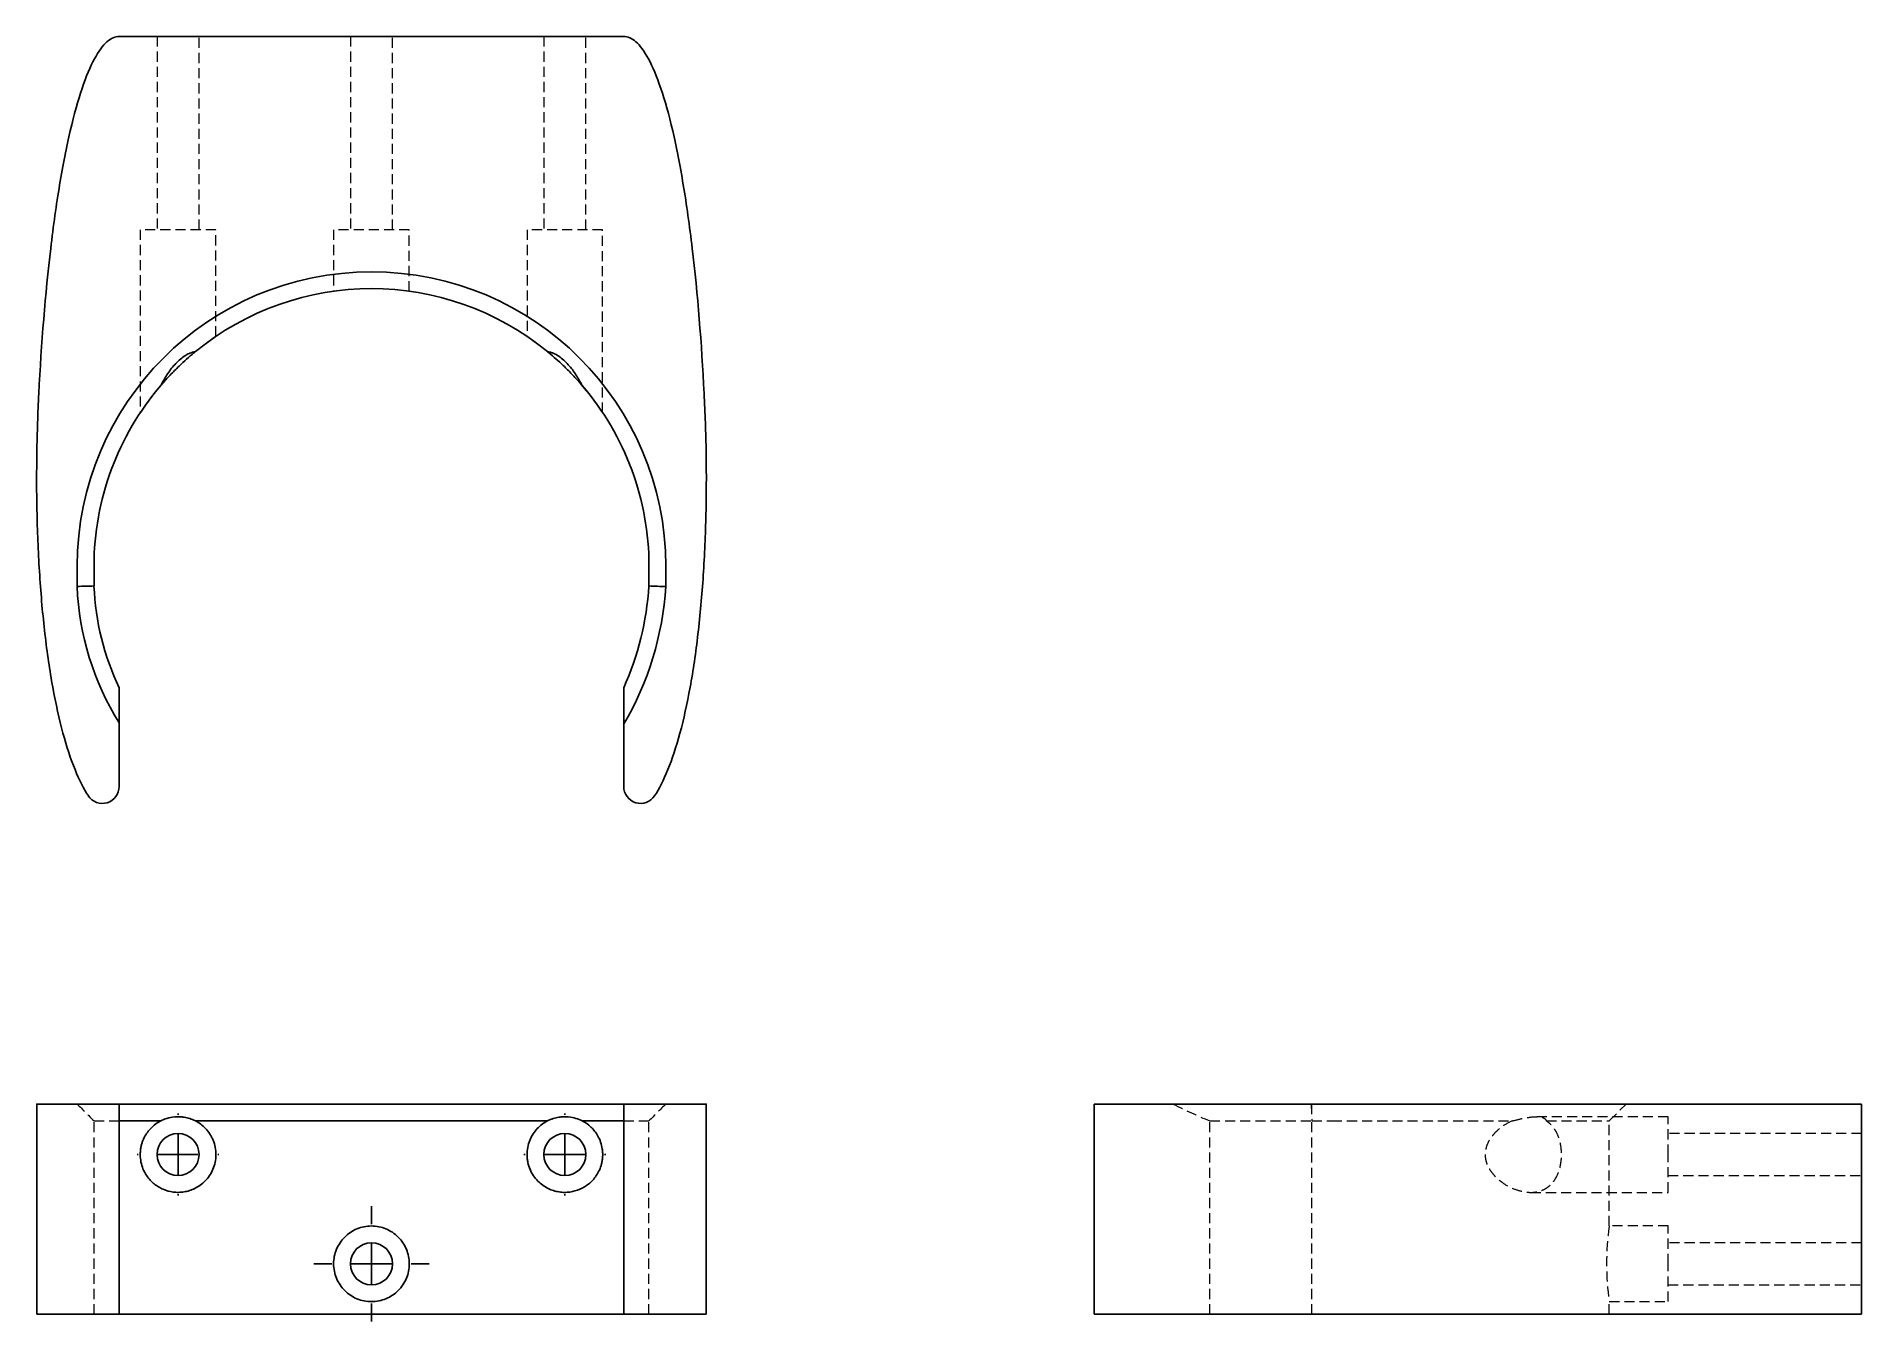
# Model space of a CAD drawing. Header units: millimetres. Extents: x 40 to 269, y 43 to 204.
import ezdxf

# ---------------------------------------------------------------- set-up
doc = ezdxf.new("R2010")
doc.units = ezdxf.units.MM
doc.linetypes.add('HIDDEN', pattern=[1.905, 1.27, -0.635])
doc.layers.add('10', color=7, linetype='Continuous')

# ---------------------------------------------------------------- blocks, each defined once
blk = doc.blocks.new('SW_CENTERMARKSYMBOL_0')
at = {"layer": '10', "color": 0}
for p, q in [((0, 5), (0, 5.14)), ((0, 0), (0, 2.5)), ((-5, 0), (-5.14, 0)), ((0, 0), (-2.5, 0)), ((0, 0), (0, -2.5)), ((0, 0), (2.5, 0)), ((5, 0), (5.14, 0)), ((0, -5), (0, -5.14))]:
    blk.add_line(p, q, dxfattribs=at)
blk = doc.blocks.new('SW_CENTERMARKSYMBOL_1')
at = {"layer": '10', "color": 0}
for p, q in [((0, 5), (0, 5.14)), ((0, 0), (0, 2.5)), ((-5, 0), (-5.14, 0)), ((0, 0), (-2.5, 0)), ((0, 0), (0, -2.5)), ((0, 0), (2.5, 0)), ((5, 0), (5.14, 0)), ((0, -5), (0, -5.14))]:
    blk.add_line(p, q, dxfattribs=at)
blk = doc.blocks.new('SW_CENTERMARKSYMBOL_2')
at = {"layer": '10', "color": 0}
for p, q in [((0, 5), (0, 7.25)), ((0, 0), (0, 2.5)), ((-5, 0), (-7.25, 0)), ((0, 0), (-2.5, 0)), ((0, 0), (0, -2.5)), ((0, 0), (2.5, 0)), ((5, 0), (7.25, 0)), ((0, -5), (0, -7.25))]:
    blk.add_line(p, q, dxfattribs=at)

msp = doc.modelspace()

# ---------------------------------------------------------------- linework, layer by layer
at = {"color": 7, "linetype": 'Continuous', "lineweight": 25}
for p, q in [((113.89, 204.38), (50.51, 204.38)), ((45.23, 135.27), (45.23, 137.83)), ((47.34, 137.83), (47.34, 135.32)), ((117.05, 135.32), (117.05, 137.83)), ((119.17, 137.83), (119.17, 135.25)), ((50.51, 110.11), (50.51, 118.12)), ((113.89, 117.93), (113.89, 110.11)), ((40.14, 70.2), (40.14, 43.8)), ((46.63, 70.2), (50.51, 70.2)), ((50.51, 70.2), (50.51, 43.8)), ((50.51, 70.2), (113.89, 70.2)), ((113.89, 43.8), (113.89, 70.2)), ((113.89, 70.2), (117.77, 70.2)), ((124.25, 43.8), (124.25, 70.2)), ((173, 70.2), (173, 43.8)), ((173, 70.2), (173.96, 70.2)), ((269.38, 70.2), (269.38, 43.8)), ((55.72, 68.09), (50.51, 68.09)), ((104.31, 68.09), (60.08, 68.09)), ((113.89, 68.09), (108.67, 68.09)), ((50.51, 43.8), (46.63, 43.8)), ((50.51, 43.8), (113.89, 43.8)), ((117.77, 43.8), (113.89, 43.8)), ((173.96, 43.8), (173, 43.8))]:
    msp.add_line(p, q, dxfattribs=at)
at = {"color": 7, "linetype": 'HIDDEN', "lineweight": 18}
for p, q in [((55.26, 204.38), (55.26, 180.09)), ((60.54, 180.09), (60.54, 204.38)), ((79.56, 204.38), (79.56, 180.09)), ((84.84, 180.09), (84.84, 204.38)), ((103.85, 204.38), (103.85, 180.09)), ((109.13, 180.09), (109.13, 204.38)), ((62.65, 180.09), (53.15, 180.09)), ((53.15, 180.09), (53.15, 157.1)), ((62.65, 166.7), (62.65, 180.09)), ((86.95, 180.09), (77.44, 180.09)), ((77.44, 180.09), (77.44, 172.37)), ((86.95, 172.37), (86.95, 180.09)), ((111.24, 180.09), (101.74, 180.09)), ((101.74, 180.09), (101.74, 166.7)), ((111.24, 157.1), (111.24, 180.09)), ((55.73, 160.52), (55.67, 160.44)), ((109.23, 159.84), (108.55, 160.64)), ((237.69, 68.09), (239.81, 70.2)), ((47.34, 68.09), (50.51, 68.09)), ((47.34, 43.8), (47.34, 68.09)), ((113.89, 68.09), (117.05, 68.09)), ((117.05, 43.8), (117.05, 68.09)), ((187.52, 68.09), (200.32, 68.09)), ((187.52, 43.8), (187.52, 68.09)), ((200.32, 68.09), (202.83, 68.09)), ((200.32, 43.8), (200.32, 68.09)), ((202.83, 68.09), (225.51, 68.09)), ((245.09, 68.62), (228.52, 68.62)), ((229.78, 68.09), (237.69, 68.09)), ((237.69, 54.89), (237.69, 68.09)), ((245.09, 63.87), (245.09, 68.62)), ((269.38, 66.51), (245.09, 66.51)), ((245.09, 59.11), (245.09, 63.87)), ((245.09, 61.23), (269.38, 61.23)), ((227.83, 59.11), (245.09, 59.11)), ((245.09, 54.89), (237.69, 54.89)), ((245.09, 50.13), (245.09, 54.89)), ((269.38, 52.77), (245.09, 52.77)), ((245.09, 45.38), (245.09, 50.13)), ((245.09, 47.49), (269.38, 47.49)), ((237.69, 43.8), (237.69, 45.38)), ((237.69, 45.38), (245.09, 45.38))]:
    msp.add_line(p, q, dxfattribs=at)
at = {"color": 7, "linetype": 'HIDDEN', "lineweight": 18, "flags": 128}
for points in [[(50.51, 204.38), (50.51, 204.38)], [(113.89, 204.38), (113.89, 204.38)]]:
    msp.add_lwpolyline(points, dxfattribs=at)
at = {"color": 7, "linetype": 'Continuous', "lineweight": 25}
for centre in [(57.9, 63.87), (106.49, 63.87), (82.2, 50.13)]:
    msp.add_circle(centre, 2.64, dxfattribs=at)
for centre, radius, start, end in [((82.2, 137.83), 36.97, 0, 180), ((82.2, 137.83), 34.86, 50.6172, 129.3828), ((82.2, 137.83), 34.86, 139.4149, 180), ((82.2, 137.83), 34.86, 0, 40.5851), ((80.28, 136.68), 35.09, 182.3039, 211.934), ((80.28, 136.68), 32.97, 182.3766, 205.4404), ((80.41, 137.6), 36.71, 335.7477, 356.4353), ((80.41, 137.6), 38.82, 329.557, 356.5337), ((48.39, 110.11), 2.11, 213.2014, 0), ((116, 110.11), 2.11, 180, 326.7979)]:
    msp.add_arc(centre, radius, start, end, dxfattribs=at)
at = {"color": 7, "linetype": 'HIDDEN', "lineweight": 18}
msp.add_arc((272.35, 50.13), 34.99, 172.1914, 187.8086, dxfattribs=at)
at = {"color": 7, "linetype": 'Continuous', "lineweight": 25}
for points, knots in [([(50.51, 204.38), (50.01, 204.38), (49.49, 204.17), (48.45, 203.25), (47.92, 202.55), (46.87, 200.6), (46.35, 199.36), (45.33, 196.35), (44.83, 194.57), (43.89, 190.51), (43.44, 188.24), (42.61, 183.27), (42.24, 180.58), (41.23, 172.07), (40.72, 165.81), (40.4, 159.5)], [0, 0, 0, 0, 0.125, 0.125, 0.25, 0.25, 0.375, 0.375, 0.5, 0.5, 0.625, 0.625, 0.75, 0.75, 1, 1, 1, 1]), ([(123.99, 159.5), (123.67, 165.81), (123.17, 172.07), (122.16, 180.58), (121.78, 183.27), (120.95, 188.24), (120.51, 190.51), (119.56, 194.57), (119.06, 196.35), (118.04, 199.36), (117.52, 200.6), (116.47, 202.55), (115.94, 203.25), (114.9, 204.17), (114.38, 204.38), (113.89, 204.38)], [0, 0, 0, 0, 0.25, 0.25, 0.375, 0.375, 0.5, 0.5, 0.625, 0.625, 0.75, 0.75, 0.875, 0.875, 1, 1, 1, 1]), ([(60.08, 164.78), (59.84, 164.74), (59.6, 164.67), (59.25, 164.52), (59.13, 164.46), (58.9, 164.33), (58.79, 164.26), (58.46, 164.04), (58.25, 163.87), (57.85, 163.52), (57.66, 163.33), (57.12, 162.74), (56.8, 162.31), (56.22, 161.43), (55.96, 160.98), (55.72, 160.51)], [0, 0, 0, 0, 0.125, 0.125, 0.1875, 0.1875, 0.25, 0.25, 0.375, 0.375, 0.5, 0.5, 0.75, 0.75, 1, 1, 1, 1]), ([(60.03, 164.73), (59.98, 164.7), (59.64, 164.42), (58.96, 163.82), (57.95, 162.89), (56.89, 161.82), (56.13, 161), (55.77, 160.56), (55.73, 160.52)], [0, 0, 0, 0, 0.0319097, 0.2363548, 0.4466698, 0.7039247, 0.9686175, 1, 1, 1, 1]), ([(108.67, 160.51), (108.43, 160.98), (108.17, 161.43), (107.6, 162.31), (107.28, 162.73), (106.74, 163.33), (106.55, 163.52), (106.15, 163.87), (105.94, 164.04), (105.5, 164.34), (105.27, 164.46), (104.91, 164.62), (104.79, 164.66), (104.55, 164.73), (104.43, 164.76), (104.31, 164.78)], [0, 0, 0, 0, 0.25, 0.25, 0.5, 0.5, 0.625, 0.625, 0.75, 0.75, 0.875, 0.875, 0.9375, 0.9375, 1, 1, 1, 1]), ([(108.55, 160.64), (108.49, 160.72), (108.12, 161.15), (107.37, 161.96), (106.37, 162.96), (105.39, 163.86), (104.72, 164.44), (104.38, 164.72), (104.33, 164.76)], [0, 0, 0, 0, 0.051357, 0.299508, 0.553837, 0.757069, 0.965399, 1, 1, 1, 1]), ([(40.4, 159.5), (40.28, 157.09), (40.2, 154.6), (40.12, 149.53), (40.12, 146.95), (40.24, 141.79), (40.35, 139.2), (40.68, 134.15), (40.9, 131.67), (41.45, 126.94), (41.78, 124.69), (42.54, 120.5), (42.97, 118.57), (43.91, 115.1), (44.42, 113.57), (45.49, 110.93), (46.05, 109.84), (46.63, 108.96)], [0, 0, 0, 0, 0.125, 0.125, 0.25, 0.25, 0.375, 0.375, 0.5, 0.5, 0.625, 0.625, 0.75, 0.75, 0.875, 0.875, 1, 1, 1, 1]), ([(117.77, 108.96), (118.34, 109.84), (118.9, 110.93), (119.97, 113.57), (120.48, 115.1), (121.42, 118.57), (121.85, 120.5), (122.61, 124.69), (122.94, 126.94), (123.49, 131.67), (123.71, 134.15), (124.05, 139.2), (124.16, 141.79), (124.27, 146.95), (124.28, 149.53), (124.2, 154.6), (124.11, 157.09), (123.99, 159.5)], [0, 0, 0, 0, 0.125, 0.125, 0.25, 0.25, 0.375, 0.375, 0.5, 0.5, 0.625, 0.625, 0.75, 0.75, 0.875, 0.875, 1, 1, 1, 1]), ([(40.14, 70.2), (40.14, 70.2), (40.13, 70.2), (40.28, 70.2), (40.6, 70.2), (41.08, 70.2), (41.65, 70.2), (42.41, 70.2), (43.24, 70.2), (44.05, 70.2), (44.74, 70.2), (45.55, 70.2), (46.27, 70.2), (46.63, 70.2)], [0, 0, 0, 0, 0.002515, 0.163935, 0.325546, 0.439895, 0.554372, 0.669428, 0.784831, 0.838067, 0.891427, 0.945462, 1, 1, 1, 1]), ([(117.77, 70.2), (118.1, 70.2), (118.77, 70.2), (119.55, 70.2), (120.23, 70.2), (120.99, 70.2), (121.75, 70.2), (122.46, 70.2), (123.02, 70.2), (123.61, 70.2), (124.06, 70.2), (124.27, 70.2), (124.25, 70.2), (124.25, 70.2)], [0, 0, 0, 0, 0.050213, 0.100999, 0.152762, 0.204673, 0.302599, 0.400554, 0.499304, 0.598061, 0.798302, 0.998984, 1, 1, 1, 1]), ([(173.96, 70.2), (174.84, 70.2), (175.93, 70.2), (178.57, 70.2), (180.1, 70.2), (183.57, 70.2), (185.5, 70.2), (189.69, 70.2), (191.94, 70.2), (196.67, 70.2), (199.15, 70.2), (204.2, 70.2), (206.79, 70.2), (211.95, 70.2), (214.53, 70.2), (219.6, 70.2), (222.09, 70.2), (224.5, 70.2)], [0, 0, 0, 0, 0.125, 0.125, 0.25, 0.25, 0.375, 0.375, 0.5, 0.5, 0.625, 0.625, 0.75, 0.75, 0.875, 0.875, 1, 1, 1, 1]), ([(224.5, 70.2), (230.81, 70.2), (237.07, 70.2), (245.58, 70.2), (248.27, 70.2), (253.24, 70.2), (255.51, 70.2), (259.57, 70.2), (261.35, 70.2), (264.36, 70.2), (265.6, 70.2), (267.55, 70.2), (268.25, 70.2), (269.17, 70.2), (269.38, 70.2), (269.38, 70.2)], [0, 0, 0, 0, 0.25, 0.25, 0.375, 0.375, 0.5, 0.5, 0.625, 0.625, 0.75, 0.75, 0.875, 0.875, 1, 1, 1, 1]), ([(60.08, 68.09), (60.53, 67.86), (60.97, 67.54), (61.55, 66.93), (61.73, 66.7), (61.97, 66.33), (62.04, 66.21), (62.18, 65.94), (62.25, 65.8), (62.42, 65.38), (62.51, 65.08), (62.63, 64.47), (62.66, 64.15), (62.65, 63.51), (62.62, 63.2), (62.49, 62.59), (62.4, 62.29), (62.16, 61.73), (62.01, 61.46), (61.69, 60.97), (61.5, 60.75), (61.11, 60.35), (60.9, 60.17), (60.47, 59.86), (60.25, 59.73), (59.79, 59.5), (59.56, 59.41), (59.1, 59.26), (58.87, 59.21), (58.41, 59.13), (58.18, 59.12), (57.73, 59.11), (57.5, 59.12), (56.85, 59.21), (56.43, 59.32), (55.83, 59.58), (55.64, 59.68), (55.26, 59.91), (55.08, 60.03), (54.73, 60.31), (54.57, 60.47), (54.25, 60.81), (54.1, 61), (53.82, 61.42), (53.69, 61.64), (53.46, 62.14), (53.37, 62.41), (53.22, 62.98), (53.17, 63.29), (53.15, 63.77), (53.15, 63.93), (53.16, 64.24), (53.18, 64.4), (53.22, 64.71), (53.25, 64.86), (53.32, 65.15), (53.36, 65.29), (53.5, 65.69), (53.62, 65.94), (53.87, 66.4), (54.01, 66.6), (54.31, 66.99), (54.47, 67.16), (54.97, 67.64), (55.33, 67.89), (55.72, 68.09)], [0, 0, 0, 0, 0.0625, 0.0625, 0.09375, 0.09375, 0.109375, 0.109375, 0.125, 0.125, 0.15625, 0.15625, 0.1875, 0.1875, 0.21875, 0.21875, 0.25, 0.25, 0.28125, 0.28125, 0.3125, 0.3125, 0.34375, 0.34375, 0.375, 0.375, 0.40625, 0.40625, 0.4375, 0.4375, 0.46875, 0.46875, 0.5, 0.5, 0.5625, 0.5625, 0.59375, 0.59375, 0.625, 0.625, 0.65625, 0.65625, 0.6875, 0.6875, 0.71875, 0.71875, 0.75, 0.75, 0.78125, 0.78125, 0.796875, 0.796875, 0.8125, 0.8125, 0.828125, 0.828125, 0.84375, 0.84375, 0.875, 0.875, 0.90625, 0.90625, 0.9375, 0.9375, 1, 1, 1, 1]), ([(60.08, 68.09), (59.84, 68.21), (59.6, 68.31), (59.25, 68.43), (59.13, 68.46), (58.9, 68.52), (58.79, 68.54), (58.46, 68.59), (58.25, 68.61), (57.85, 68.62), (57.66, 68.62), (57.12, 68.57), (56.8, 68.5), (56.22, 68.32), (55.96, 68.21), (55.72, 68.09)], [0, 0, 0, 0, 0.125, 0.125, 0.1875, 0.1875, 0.25, 0.25, 0.375, 0.375, 0.5, 0.5, 0.75, 0.75, 1, 1, 1, 1]), ([(108.67, 68.09), (109.06, 67.89), (109.42, 67.64), (109.92, 67.17), (110.08, 67), (110.38, 66.62), (110.52, 66.41), (110.77, 65.95), (110.89, 65.7), (111.07, 65.17), (111.15, 64.88), (111.22, 64.42), (111.23, 64.26), (111.25, 63.95), (111.25, 63.78), (111.23, 63.47), (111.22, 63.31), (111.17, 63.01), (111.14, 62.86), (111.03, 62.42), (110.94, 62.16), (110.71, 61.66), (110.58, 61.43), (110.31, 61.02), (110.16, 60.83), (109.84, 60.48), (109.67, 60.32), (109.15, 59.9), (108.77, 59.67), (107.97, 59.33), (107.55, 59.21), (106.9, 59.12), (106.67, 59.11), (106.22, 59.11), (105.99, 59.13), (105.53, 59.21), (105.3, 59.26), (104.84, 59.4), (104.61, 59.49), (104.15, 59.72), (103.93, 59.85), (103.5, 60.16), (103.29, 60.34), (102.9, 60.74), (102.72, 60.96), (102.39, 61.45), (102.24, 61.71), (102, 62.27), (101.91, 62.56), (101.81, 63.02), (101.79, 63.18), (101.75, 63.5), (101.74, 63.65), (101.73, 64.13), (101.76, 64.45), (101.88, 65.06), (101.97, 65.36), (102.2, 65.93), (102.34, 66.2), (102.66, 66.7), (102.84, 66.92), (103.22, 67.33), (103.43, 67.51), (103.86, 67.84), (104.09, 67.97), (104.31, 68.09)], [0, 0, 0, 0, 0.0625, 0.0625, 0.09375, 0.09375, 0.125, 0.125, 0.15625, 0.15625, 0.1875, 0.1875, 0.203125, 0.203125, 0.21875, 0.21875, 0.234375, 0.234375, 0.25, 0.25, 0.28125, 0.28125, 0.3125, 0.3125, 0.34375, 0.34375, 0.375, 0.375, 0.4375, 0.4375, 0.5, 0.5, 0.53125, 0.53125, 0.5625, 0.5625, 0.59375, 0.59375, 0.625, 0.625, 0.65625, 0.65625, 0.6875, 0.6875, 0.71875, 0.71875, 0.75, 0.75, 0.78125, 0.78125, 0.796875, 0.796875, 0.8125, 0.8125, 0.84375, 0.84375, 0.875, 0.875, 0.90625, 0.90625, 0.9375, 0.9375, 0.96875, 0.96875, 1, 1, 1, 1]), ([(108.67, 68.09), (108.43, 68.21), (108.17, 68.32), (107.6, 68.5), (107.28, 68.57), (106.74, 68.62), (106.55, 68.62), (106.15, 68.61), (105.94, 68.59), (105.5, 68.52), (105.27, 68.47), (104.91, 68.35), (104.79, 68.31), (104.55, 68.21), (104.43, 68.15), (104.31, 68.09)], [0, 0, 0, 0, 0.25, 0.25, 0.5, 0.5, 0.625, 0.625, 0.75, 0.75, 0.875, 0.875, 0.9375, 0.9375, 1, 1, 1, 1]), ([(82.2, 45.38), (81.88, 45.38), (81.57, 45.41), (80.97, 45.53), (80.66, 45.62), (80.09, 45.86), (79.82, 46.01), (79.3, 46.35), (79.06, 46.55), (78.62, 46.99), (78.42, 47.23), (78.07, 47.75), (77.93, 48.02), (77.69, 48.6), (77.6, 48.89), (77.47, 49.51), (77.44, 49.82), (77.44, 50.45), (77.47, 50.76), (77.59, 51.36), (77.69, 51.67), (77.92, 52.24), (78.07, 52.51), (78.42, 53.03), (78.62, 53.28), (79.05, 53.71), (79.29, 53.91), (79.81, 54.26), (80.09, 54.4), (80.66, 54.64), (80.96, 54.73), (81.57, 54.86), (81.88, 54.89), (82.51, 54.89), (82.82, 54.86), (83.43, 54.74), (83.73, 54.64), (84.3, 54.41), (84.58, 54.26), (85.09, 53.92), (85.34, 53.71), (85.78, 53.28), (85.97, 53.04), (86.32, 52.52), (86.47, 52.24), (86.7, 51.67), (86.8, 51.37), (86.92, 50.76), (86.95, 50.45), (86.95, 49.82), (86.92, 49.51), (86.8, 48.9), (86.71, 48.6), (86.47, 48.03), (86.32, 47.75), (85.98, 47.24), (85.78, 46.99), (85.34, 46.55), (85.1, 46.36), (84.58, 46.01), (84.31, 45.86), (83.73, 45.63), (83.44, 45.53), (82.82, 45.41), (82.51, 45.38), (82.2, 45.38)], [0, 0, 0, 0, 0.03125, 0.03125, 0.0625, 0.0625, 0.09375, 0.09375, 0.125, 0.125, 0.15625, 0.15625, 0.1875, 0.1875, 0.21875, 0.21875, 0.25, 0.25, 0.28125, 0.28125, 0.3125, 0.3125, 0.34375, 0.34375, 0.375, 0.375, 0.40625, 0.40625, 0.4375, 0.4375, 0.46875, 0.46875, 0.5, 0.5, 0.53125, 0.53125, 0.5625, 0.5625, 0.59375, 0.59375, 0.625, 0.625, 0.65625, 0.65625, 0.6875, 0.6875, 0.71875, 0.71875, 0.75, 0.75, 0.78125, 0.78125, 0.8125, 0.8125, 0.84375, 0.84375, 0.875, 0.875, 0.90625, 0.90625, 0.9375, 0.9375, 0.96875, 0.96875, 1, 1, 1, 1]), ([(46.63, 43.8), (46.36, 43.8), (45.84, 43.8), (44.98, 43.8), (44.11, 43.8), (43.29, 43.8), (42.63, 43.8), (42.08, 43.8), (41.46, 43.8), (40.87, 43.8), (40.43, 43.8), (40.2, 43.8), (40.17, 43.8), (40.15, 43.8)], [0, 0, 0, 0, 0.038774, 0.077854, 0.157217, 0.231353, 0.305508, 0.380232, 0.45496, 0.606342, 0.758023, 0.898042, 1, 1, 1, 1]), ([(124.24, 43.8), (124.23, 43.8), (124.21, 43.8), (123.97, 43.8), (123.55, 43.8), (122.97, 43.8), (122.45, 43.8), (121.83, 43.8), (121.12, 43.8), (120.24, 43.8), (119.33, 43.8), (118.48, 43.8), (118, 43.8), (117.77, 43.8)], [0, 0, 0, 0, 0.088863, 0.225135, 0.415084, 0.510344, 0.605598, 0.686273, 0.766935, 0.848647, 0.930273, 0.965043, 1, 1, 1, 1]), ([(224.5, 43.8), (222.09, 43.8), (219.6, 43.8), (214.53, 43.8), (211.95, 43.8), (206.79, 43.8), (204.2, 43.8), (199.15, 43.8), (196.67, 43.8), (191.94, 43.8), (189.69, 43.8), (185.5, 43.8), (183.57, 43.8), (180.1, 43.8), (178.57, 43.8), (175.93, 43.8), (174.84, 43.8), (173.96, 43.8)], [0, 0, 0, 0, 0.125, 0.125, 0.25, 0.25, 0.375, 0.375, 0.5, 0.5, 0.625, 0.625, 0.75, 0.75, 0.875, 0.875, 1, 1, 1, 1]), ([(269.38, 43.8), (269.38, 43.8), (269.17, 43.8), (268.25, 43.8), (267.55, 43.8), (265.6, 43.8), (264.36, 43.8), (261.35, 43.8), (259.57, 43.8), (255.51, 43.8), (253.24, 43.8), (248.27, 43.8), (245.58, 43.8), (237.07, 43.8), (230.81, 43.8), (224.5, 43.8)], [0, 0, 0, 0, 0.125, 0.125, 0.25, 0.25, 0.375, 0.375, 0.5, 0.5, 0.625, 0.625, 0.75, 0.75, 1, 1, 1, 1])]:
    msp.add_open_spline(points, degree=3, knots=knots, dxfattribs=at)
at = {"color": 7, "linetype": 'HIDDEN', "lineweight": 18}
for points, knots in [([(62.65, 166.7), (62.65, 166.69), (62.63, 166.68), (62.47, 166.58), (62.23, 166.41), (61.91, 166.18), (61.52, 165.9), (61.04, 165.54), (60.54, 165.15), (60.18, 164.86), (60.03, 164.73)], [0, 0, 0, 0, 0.1196976, 0.2431262, 0.362775, 0.4856006, 0.6115471, 0.7402651, 0.8858445, 1, 1, 1, 1]), ([(104.33, 164.76), (104.15, 164.91), (103.74, 165.24), (103.18, 165.67), (102.67, 166.05), (102.27, 166.33), (101.97, 166.54), (101.77, 166.68), (101.75, 166.69), (101.74, 166.7)], [0, 0, 0, 0, 0.131607, 0.304367, 0.443127, 0.58564, 0.724564, 0.868671, 1, 1, 1, 1]), ([(111.24, 157.1), (111.23, 157.13), (111.2, 157.18), (111.02, 157.44), (110.8, 157.76), (110.47, 158.22), (109.97, 158.91), (109.54, 159.45), (109.28, 159.78)], [0, 0, 0, 0, 0.176627, 0.285396, 0.397275, 0.565399, 0.73799, 1, 1, 1, 1]), ([(53.32, 157.37), (53.28, 157.3), (53.17, 157.14), (53.16, 157.12), (53.15, 157.1)], [0, 0, 0, 0, 0.435922, 1, 1, 1, 1]), ([(225.51, 68.09), (225.06, 67.89), (224.61, 67.64), (223.97, 67.17), (223.76, 67), (223.35, 66.62), (223.16, 66.41), (222.8, 65.95), (222.64, 65.7), (222.36, 65.17), (222.25, 64.88), (222.15, 64.42), (222.12, 64.26), (222.1, 63.95), (222.1, 63.78), (222.12, 63.47), (222.15, 63.31), (222.22, 63.01), (222.26, 62.86), (222.42, 62.42), (222.56, 62.16), (222.89, 61.66), (223.07, 61.43), (223.45, 61.02), (223.65, 60.83), (224.08, 60.48), (224.29, 60.32), (224.95, 59.9), (225.4, 59.67), (226.31, 59.33), (226.76, 59.21), (227.43, 59.12), (227.65, 59.11), (228.09, 59.11), (228.31, 59.13), (228.73, 59.21), (228.94, 59.26), (229.34, 59.4), (229.54, 59.49), (229.91, 59.72), (230.09, 59.85), (230.43, 60.16), (230.59, 60.34), (230.88, 60.74), (231.01, 60.96), (231.25, 61.45), (231.35, 61.71), (231.52, 62.27), (231.58, 62.56), (231.65, 63.02), (231.67, 63.18), (231.69, 63.5), (231.7, 63.65), (231.7, 64.13), (231.68, 64.45), (231.6, 65.06), (231.54, 65.36), (231.38, 65.93), (231.29, 66.2), (231.05, 66.7), (230.92, 66.92), (230.64, 67.33), (230.48, 67.51), (230.14, 67.84), (229.96, 67.97), (229.78, 68.09)], [0, 0, 0, 0, 0.0625, 0.0625, 0.09375, 0.09375, 0.125, 0.125, 0.15625, 0.15625, 0.1875, 0.1875, 0.203125, 0.203125, 0.21875, 0.21875, 0.234375, 0.234375, 0.25, 0.25, 0.28125, 0.28125, 0.3125, 0.3125, 0.34375, 0.34375, 0.375, 0.375, 0.4375, 0.4375, 0.5, 0.5, 0.53125, 0.53125, 0.5625, 0.5625, 0.59375, 0.59375, 0.625, 0.625, 0.65625, 0.65625, 0.6875, 0.6875, 0.71875, 0.71875, 0.75, 0.75, 0.78125, 0.78125, 0.796875, 0.796875, 0.8125, 0.8125, 0.84375, 0.84375, 0.875, 0.875, 0.90625, 0.90625, 0.9375, 0.9375, 0.96875, 0.96875, 1, 1, 1, 1]), ([(225.51, 68.09), (225.98, 68.21), (226.43, 68.32), (227.31, 68.5), (227.73, 68.57), (228.33, 68.62), (228.52, 68.62), (228.87, 68.61), (229.04, 68.59), (229.34, 68.52), (229.46, 68.47), (229.62, 68.35), (229.66, 68.31), (229.73, 68.21), (229.76, 68.15), (229.78, 68.09)], [0, 0, 0, 0, 0.25, 0.25, 0.5, 0.5, 0.625, 0.625, 0.75, 0.75, 0.875, 0.875, 0.9375, 0.9375, 1, 1, 1, 1])]:
    msp.add_open_spline(points, degree=3, knots=knots, dxfattribs=at)
at = {"color": 7, "linetype": 'Continuous', "lineweight": 25}
for points in [[(45.23, 135.27), (45.93, 135.29), (46.63, 135.3), (47.34, 135.32)], [(119.17, 135.25), (118.46, 135.27), (117.76, 135.29), (117.05, 135.32)], [(50.51, 122.52), (50.51, 121.02), (50.51, 119.56), (50.51, 118.12)], [(113.89, 117.93), (113.89, 119.43), (113.89, 120.96), (113.89, 122.52)]]:
    msp.add_open_spline(points, degree=3, dxfattribs=at)
at = {"color": 7, "linetype": 'HIDDEN', "lineweight": 18}
for points in [[(45.23, 70.2), (45.93, 69.5), (46.63, 68.8), (47.34, 68.09)], [(119.17, 70.2), (118.46, 69.5), (117.76, 68.8), (117.05, 68.09)], [(182.93, 70.2), (184.43, 69.44), (185.96, 68.73), (187.52, 68.09)], [(200.25, 70.2), (200.27, 69.5), (200.29, 68.8), (200.32, 68.09)], [(200.27, 70.2), (200.29, 69.5), (200.3, 68.8), (200.32, 68.09)]]:
    msp.add_open_spline(points, degree=3, dxfattribs=at)

# ---------------------------------------------------------------- block references
at = {"layer": '10'}
for name, p in [('SW_CENTERMARKSYMBOL_1', (57.9, 63.87)), ('SW_CENTERMARKSYMBOL_0', (106.49, 63.87)), ('SW_CENTERMARKSYMBOL_2', (82.2, 50.13))]:
    msp.add_blockref(name, p, dxfattribs=at)

doc.saveas('drawing.dxf')
